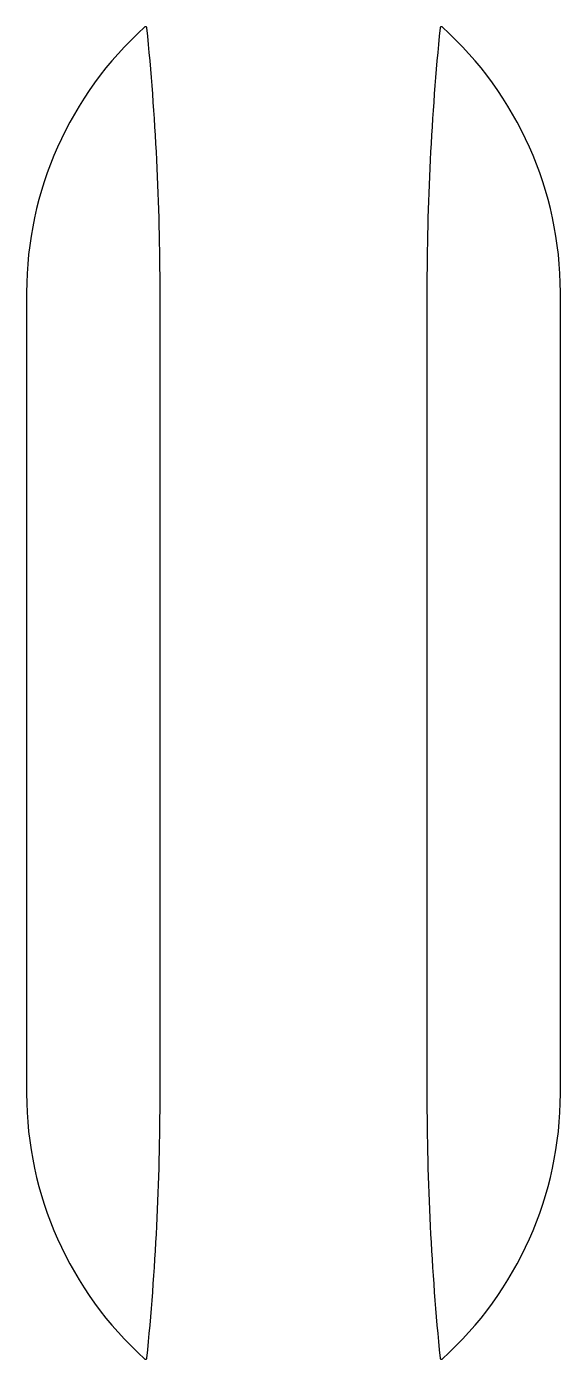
# Model space of a CAD drawing. Header units: metres. Extents: x 0 to 400, y 1 to 999.
import ezdxf

# ---------------------------------------------------------------- set-up
doc = ezdxf.new("R2010")
doc.units = ezdxf.units.M

msp = doc.modelspace()

# ---------------------------------------------------------------- linework, layer by layer
at = {"layer": 'PARAMETRIX'}
for p, q in [((0, 800), (0, 200)), ((100, 200), (100, 800)), ((300, 800), (300, 200)), ((400, 200), (400, 800))]:
    msp.add_line(p, q, dxfattribs=at)
for centre, radius, start, end in [((267.2222, 800), 267.2222, 131.9666, 180), ((89.2, 997.9453), 1, 5.6686, 131.9666), ((-1905, 800), 2005, 360, 5.6686), ((2305, 800), 2005, 174.3314, 180), ((310.8, 997.9453), 1, 48.0334, 174.3314), ((132.7778, 800), 267.2222, 0, 48.0334), ((267.2222, 200), 267.2222, 180, 228.0334), ((-1905, 200), 2005, 354.3314, 0), ((2305, 200), 2005, 180, 185.6686), ((132.7778, 200), 267.2222, 311.9666, 0), ((89.2, 2.0547), 1, 228.0334, 354.3314), ((310.8, 2.0547), 1, 185.6686, 311.9666)]:
    msp.add_arc(centre, radius, start, end, dxfattribs=at)

doc.saveas('drawing.dxf')
